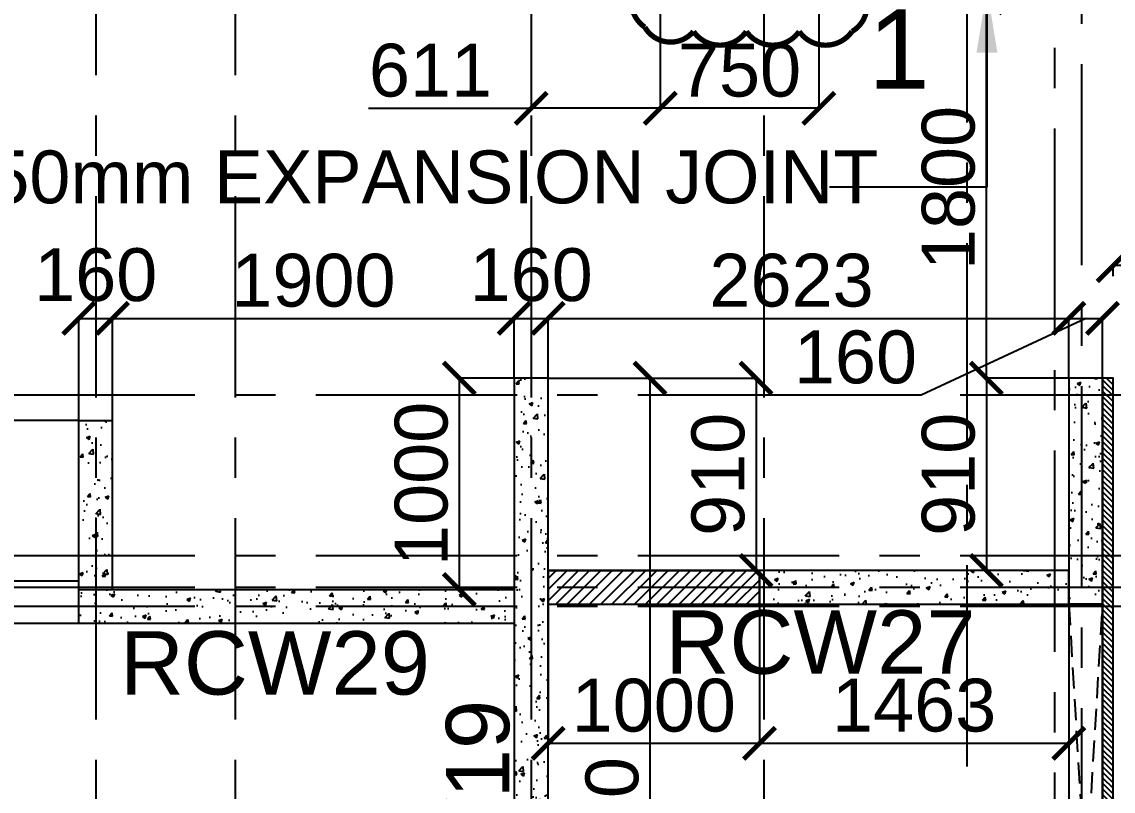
# Model space of a CAD drawing. Header units: inches. Extents: x 207135 to 337634, y -175669 to -89669.
# Drawn here: x 260071 to 265234, y -109877 to -106236 of the extents above; entities that cross this region are included whole.
import ezdxf

# ---------------------------------------------------------------- set-up
doc = ezdxf.new("R2010")
doc.units = ezdxf.units.IN
doc.header["$MEASUREMENT"] = 0
doc.linetypes.add('CENTER', pattern=[50.8, 31.75, -6.35, 6.35, -6.35])
doc.linetypes.add('Hidden', pattern=[3, 2, -1])
for name, color, linetype in [('160 R.C. WALL HAT', 8, 'Continuous'), ('160 R.C.WALL', 6, 'Continuous'), ('160 WALL  OPENING LINE', 1, 'Continuous'), ('160 WALL OPEING', 1, 'Continuous'), ('2', 1, 'Continuous'), ('5', 2, 'Continuous'), ('ARROW', 5, 'Continuous'), ('DIM', 251, 'Continuous'), ('GRID', 8, 'CENTER'), ('SHEAR WALL NAME', 3, 'Continuous'), ('SHEARWALL HATCH', 8, 'Continuous'), ('TEXT-1', 3, 'Continuous')]:
    doc.layers.add(name, color=color, linetype=linetype)
doc.layers.add('text', color=4, linetype='Continuous', lineweight=30)
doc.styles.add('T200', font='sanss___.ttf', dxfattribs={"height": 250})
doc.styles.add('T300', font='sanss___.ttf', dxfattribs={"height": 350})
doc.dimstyles.new('T 200', dxfattribs={"dimtxt": 250, "dimasz": 150, "dimexe": 1, "dimexo": 0, "dimgap": 50, "dimtad": 1, "dimdec": 0, "dimdsep": 46, "dimtxsty": 'T200', "dimblk": 'ARCHTICK', "dimcen": 2.5, "dimdle": 1, "dimclrd": 5, "dimclre": 253, "dimclrt": 1, "dimadec": 0, "dimazin": 0, "dimtfac": 1, "dimtdec": 0, "dimtmove": 2, "dimatfit": 3, "dimfxl": 0, "dimarcsym": 0})
doc.dimstyles.new('T 300', dxfattribs={"dimtxt": 250, "dimasz": 150, "dimexe": 1, "dimexo": 0, "dimgap": 50, "dimtad": 1, "dimdec": 0, "dimrnd": 5, "dimdsep": 46, "dimtxsty": 'T200', "dimblk": 'ARCHTICK', "dimcen": 2.5, "dimdle": 1, "dimclrd": 5, "dimclre": 253, "dimclrt": 4, "dimadec": 0, "dimazin": 0, "dimtfac": 1, "dimtdec": 0, "dimtmove": 2, "dimatfit": 3, "dimfxl": 0, "dimarcsym": 0})
pattern_1 = [(50, (2165821.26, 284107.85), (179.315046, -15.688034), [18.75, -206.25]), (355, (2165821.26, 284107.85), (-34.687833, 188.048033), [15, -165]), (100.451444, (2165836.2, 284106.54), (144.627212, 172.359998), [15.935048, -175.285528]), (46.1842, (2165821.26, 284157.85), (266.810333, -41.37982), [28.125, -309.375]), (96.635635, (2165843.5, 284154.4), (233.665486, 243.52965), [23.902586, -262.92844]), (351.184164, (2165821.26, 284157.85), (233.665486, 243.52965), [22.5, -247.5]), (21, (2165846.26, 284145.35), (149.226763, -100.654723), [18.75, -206.25]), (326, (2165846.26, 284145.35), (60.828833, 181.287511), [15, -165]), (71.451445, (2165858.7, 284136.96), (210.055594, 80.632788), [15.935047, -175.285528]), (37.5, (2165821.26, 284107.85), (3.0399638, 83.2234635), [0, -163, 0, -167.5, 0, -165.625]), (7.5, (2165821.26, 284107.85), (65.7673844, 98.602928), [0, -95.5, 0, -159.25, 0, -63.125]), (327.5, (2165765.51, 284107.85), (133.455609, -5.638718), [0, -62.5, 0, -195, 0, -258.75]), (317.5, (2165740.51, 284107.85), (145.796542, 25.0262456), [0, -81.25, 0, -129.5, 0, -183.75])]

# ---------------------------------------------------------------- blocks, each defined once
blk = doc.blocks.new('_ARCHTICK')
at = {"color": 0, "linetype": 'ByBlock', "const_width": 0.15}
blk.add_lwpolyline([(-0.5, -0.5), (0.5, 0.5)], dxfattribs=at)
blk = doc.blocks.new('*D376')
at = {"layer": 'Defpoints', "color": 0}
for p in [(259896.8, -109082.5), (260340.7, -109082.5, 14.7), (260340.7, -111682.5, 14.7)]:
    blk.add_point(p, dxfattribs=at)
at = {"layer": 'DIM', "color": 253, "lineweight": -2}
for p, q in [((260340.7, -109082.5), (259895.8, -109082.5)), ((260340.7, -111682.5), (259895.8, -111682.5))]:
    blk.add_line(p, q, dxfattribs=at)
at = {"layer": 'DIM', "color": 5, "lineweight": -2}
blk.add_line((259896.8, -111683.5), (259896.8, -109081.5), dxfattribs=at)
at = {"layer": 'DIM', "color": 5, "lineweight": -2, "xscale": 150, "yscale": 150, "zscale": 150}
for p, rotation in [((259896.8, -109082.5), 90), ((259896.8, -111682.5), 270)]:
    blk.add_blockref('_ARCHTICK', p, dxfattribs=dict(at, rotation=rotation))
at = {"layer": 'DIM', "color": 1, "insert": (259717.9, -110382.5), "char_height": 250, "attachment_point": 5, "rotation": 90, "style": 'T200'}
blk.add_mtext('2600', dxfattribs=at)
blk = doc.blocks.new('*D377')
at = {"layer": 'Defpoints', "color": 0}
for p in [(259896.8, -108882.5), (260340.7, -108882.5, 14.7), (260340.7, -109082.5, 14.7)]:
    blk.add_point(p, dxfattribs=at)
at = {"layer": 'DIM', "color": 253, "lineweight": -2}
for p, q in [((260340.7, -108882.5), (259895.8, -108882.5)), ((260340.7, -109082.5), (259895.8, -109082.5))]:
    blk.add_line(p, q, dxfattribs=at)
at = {"layer": 'DIM', "color": 5, "lineweight": -2}
for p, q in [((259896.8, -109083.5), (259896.8, -108881.5)), ((259896.8, -108982.5), (259279.9, -109172.3)), ((259279.9, -109172.3), (259279.9, -109816.2))]:
    blk.add_line(p, q, dxfattribs=at)
at = {"layer": 'DIM', "color": 5, "lineweight": -2, "xscale": 150, "yscale": 150, "zscale": 150}
for p, rotation in [((259896.8, -108882.5), 90), ((259896.8, -109082.5), 270)]:
    blk.add_blockref('_ARCHTICK', p, dxfattribs=dict(at, rotation=rotation))
at = {"layer": 'DIM', "color": 1, "insert": (259101.2, -109494.3), "char_height": 250, "attachment_point": 5, "rotation": 90, "style": 'T200'}
blk.add_mtext('200', dxfattribs=at)
blk = doc.blocks.new('*D378')
at = {"layer": 'Defpoints', "color": 0}
for p in [(259896.8, -108122.5), (260340.7, -108122.5, 14.7), (260340.7, -108882.5, 14.7)]:
    blk.add_point(p, dxfattribs=at)
at = {"layer": 'DIM', "color": 253, "lineweight": -2}
for p, q in [((260340.7, -108122.5), (259895.8, -108122.5)), ((260340.7, -108882.5), (259895.8, -108882.5))]:
    blk.add_line(p, q, dxfattribs=at)
at = {"layer": 'DIM', "color": 5, "lineweight": -2}
blk.add_line((259896.8, -108883.5), (259896.8, -108121.5), dxfattribs=at)
at = {"layer": 'DIM', "color": 5, "lineweight": -2, "xscale": 150, "yscale": 150, "zscale": 150}
for p, rotation in [((259896.8, -108122.5), 90), ((259896.8, -108882.5), 270)]:
    blk.add_blockref('_ARCHTICK', p, dxfattribs=dict(at, rotation=rotation))
at = {"layer": 'DIM', "color": 1, "insert": (259717.9, -108502.5), "char_height": 250, "attachment_point": 5, "rotation": 90, "style": 'T200'}
blk.add_mtext('760', dxfattribs=at)
blk = doc.blocks.new('*D379')
at = {"layer": 'Defpoints', "color": 0}
for p in [(260500.7, -107639.3), (260340.7, -108122.5), (260500.7, -108122.5, 14.7)]:
    blk.add_point(p, dxfattribs=at)
at = {"layer": 'DIM', "color": 5, "lineweight": -2}
blk.add_line((260339.7, -107639.3), (260501.7, -107639.3), dxfattribs=at)
at = {"layer": 'DIM', "color": 253, "lineweight": -2}
for p, q in [((260340.7, -108122.5), (260340.7, -107638.3)), ((260500.7, -108122.5), (260500.7, -107638.3))]:
    blk.add_line(p, q, dxfattribs=at)
at = {"layer": 'DIM', "color": 5, "lineweight": -2, "xscale": 150, "yscale": 150, "zscale": 150, "rotation": 180}
blk.add_blockref('_ARCHTICK', (260340.7, -107639.3), dxfattribs=at)
at = {"layer": 'DIM', "color": 5, "lineweight": -2, "xscale": 150, "yscale": 150, "zscale": 150}
blk.add_blockref('_ARCHTICK', (260500.7, -107639.3), dxfattribs=at)
at = {"layer": 'DIM', "color": 1, "insert": (260420.7, -107434.4), "char_height": 250, "attachment_point": 5, "style": 'T200'}
blk.add_mtext('160', dxfattribs=at)
blk = doc.blocks.new('*D380')
at = {"layer": 'Defpoints', "color": 0}
for p in [(262400.7, -107639.3), (262400.7, -107922.5, 14.7), (260500.7, -108122.5, 14.7)]:
    blk.add_point(p, dxfattribs=at)
at = {"layer": 'DIM', "color": 5, "lineweight": -2}
blk.add_line((260499.7, -107639.3), (262401.7, -107639.3), dxfattribs=at)
at = {"layer": 'DIM', "color": 253, "lineweight": -2}
for p, q in [((260500.7, -108122.5), (260500.7, -107638.3)), ((262400.7, -107922.5), (262400.7, -107638.3))]:
    blk.add_line(p, q, dxfattribs=at)
at = {"layer": 'DIM', "color": 5, "lineweight": -2, "xscale": 150, "yscale": 150, "zscale": 150, "rotation": 180}
blk.add_blockref('_ARCHTICK', (260500.7, -107639.3), dxfattribs=at)
at = {"layer": 'DIM', "color": 5, "lineweight": -2, "xscale": 150, "yscale": 150, "zscale": 150}
blk.add_blockref('_ARCHTICK', (262400.7, -107639.3), dxfattribs=at)
at = {"layer": 'DIM', "color": 1, "insert": (261450.7, -107460.6), "char_height": 250, "attachment_point": 5, "style": 'T200'}
blk.add_mtext('1900', dxfattribs=at)
blk = doc.blocks.new('*D381')
at = {"layer": 'Defpoints', "color": 0}
for p in [(262560.7, -107639.3), (262400.7, -107922.5, 14.7), (262560.7, -107922.5, 14.7)]:
    blk.add_point(p, dxfattribs=at)
at = {"layer": 'DIM', "color": 5, "lineweight": -2}
blk.add_line((262399.7, -107639.3), (262561.7, -107639.3), dxfattribs=at)
at = {"layer": 'DIM', "color": 253, "lineweight": -2}
for p, q in [((262400.7, -107922.5), (262400.7, -107638.3)), ((262560.7, -107922.5), (262560.7, -107638.3))]:
    blk.add_line(p, q, dxfattribs=at)
at = {"layer": 'DIM', "color": 5, "lineweight": -2, "xscale": 150, "yscale": 150, "zscale": 150, "rotation": 180}
blk.add_blockref('_ARCHTICK', (262400.7, -107639.3), dxfattribs=at)
at = {"layer": 'DIM', "color": 5, "lineweight": -2, "xscale": 150, "yscale": 150, "zscale": 150}
blk.add_blockref('_ARCHTICK', (262560.7, -107639.3), dxfattribs=at)
at = {"layer": 'DIM', "color": 1, "insert": (262480.7, -107434.4), "char_height": 250, "attachment_point": 5, "style": 'T200'}
blk.add_mtext('160', dxfattribs=at)
blk = doc.blocks.new('*D382')
at = {"layer": 'Defpoints', "color": 0}
for p in [(265023.9, -107639.3), (262400.7, -107922.5, 14.7), (265023.9, -107922.5, 14.7)]:
    blk.add_point(p, dxfattribs=at)
at = {"layer": 'DIM', "color": 5, "lineweight": -2}
blk.add_line((262399.7, -107639.3), (265024.9, -107639.3), dxfattribs=at)
at = {"layer": 'DIM', "color": 253, "lineweight": -2}
for p, q in [((262400.7, -107922.5), (262400.7, -107638.3)), ((265023.9, -107922.5), (265023.9, -107638.3))]:
    blk.add_line(p, q, dxfattribs=at)
at = {"layer": 'DIM', "color": 5, "lineweight": -2, "xscale": 150, "yscale": 150, "zscale": 150, "rotation": 180}
blk.add_blockref('_ARCHTICK', (262400.7, -107639.3), dxfattribs=at)
at = {"layer": 'DIM', "color": 5, "lineweight": -2, "xscale": 150, "yscale": 150, "zscale": 150}
blk.add_blockref('_ARCHTICK', (265023.9, -107639.3), dxfattribs=at)
at = {"layer": 'DIM', "color": 1, "insert": (263712.3, -107460.4), "char_height": 250, "attachment_point": 5, "style": 'T200'}
blk.add_mtext('2623', dxfattribs=at)
blk = doc.blocks.new('*D383')
at = {"layer": 'Defpoints', "color": 0}
for p in [(265183.9, -107639.3), (265023.9, -107922.5, 14.7), (265183.9, -107922.5, 14.7)]:
    blk.add_point(p, dxfattribs=at)
at = {"layer": 'DIM', "color": 5, "lineweight": -2}
for p, q in [((265103.9, -107639.3), (264324.9, -108002.5)), ((265022.9, -107639.3), (265184.9, -107639.3)), ((264324.9, -108002.5), (263704.7, -108002.5))]:
    blk.add_line(p, q, dxfattribs=at)
at = {"layer": 'DIM', "color": 253, "lineweight": -2}
for p, q in [((265023.9, -107922.5), (265023.9, -107638.3)), ((265183.9, -107922.5), (265183.9, -107638.3))]:
    blk.add_line(p, q, dxfattribs=at)
at = {"layer": 'DIM', "color": 5, "lineweight": -2, "xscale": 150, "yscale": 150, "zscale": 150, "rotation": 180}
blk.add_blockref('_ARCHTICK', (265023.9, -107639.3), dxfattribs=at)
at = {"layer": 'DIM', "color": 5, "lineweight": -2, "xscale": 150, "yscale": 150, "zscale": 150}
blk.add_blockref('_ARCHTICK', (265183.9, -107639.3), dxfattribs=at)
at = {"layer": 'DIM', "color": 1, "insert": (264014.8, -107823.6), "char_height": 250, "attachment_point": 5, "style": 'T200'}
blk.add_mtext('160', dxfattribs=at)
blk = doc.blocks.new('*D384')
at = {"layer": 'Defpoints', "color": 0}
for p in [(262560.7, -107922.5, 14.7), (263043.3, -107922.5), (262600.7, -111682.5, 14.7)]:
    blk.add_point(p, dxfattribs=at)
at = {"layer": 'DIM', "color": 253, "lineweight": -2}
for p, q in [((262560.7, -107922.5), (263044.3, -107922.5)), ((262600.7, -111682.5), (263044.3, -111682.5))]:
    blk.add_line(p, q, dxfattribs=at)
at = {"layer": 'DIM', "color": 5, "lineweight": -2}
blk.add_line((263043.3, -111683.5), (263043.3, -107921.5), dxfattribs=at)
at = {"layer": 'DIM', "color": 5, "lineweight": -2, "xscale": 150, "yscale": 150, "zscale": 150}
for p, rotation in [((263043.3, -107922.5), 90), ((263043.3, -111682.5), 270)]:
    blk.add_blockref('_ARCHTICK', p, dxfattribs=dict(at, rotation=rotation))
at = {"layer": 'DIM', "color": 1, "insert": (262864.3, -110103.6), "char_height": 250, "attachment_point": 5, "rotation": 90, "style": 'T200'}
blk.add_mtext('3760', dxfattribs=at)
blk = doc.blocks.new('*D392')
at = {"layer": 'Defpoints', "color": 0}
for p in [(262400.7, -107922.5), (262140.6, -108922.5), (262400.7, -108922.5, 14.7)]:
    blk.add_point(p, dxfattribs=at)
at = {"layer": 'DIM', "color": 253, "lineweight": -2}
for p, q in [((262400.7, -107922.5), (262139.6, -107922.5)), ((262400.7, -108922.5), (262139.6, -108922.5))]:
    blk.add_line(p, q, dxfattribs=at)
at = {"layer": 'DIM', "color": 5, "lineweight": -2}
blk.add_line((262140.6, -107921.5), (262140.6, -108923.5), dxfattribs=at)
at = {"layer": 'DIM', "color": 5, "lineweight": -2, "xscale": 150, "yscale": 150, "zscale": 150}
for p, rotation in [((262140.6, -107922.5), 90), ((262140.6, -108922.5), 270)]:
    blk.add_blockref('_ARCHTICK', p, dxfattribs=dict(at, rotation=rotation))
at = {"layer": 'DIM', "color": 1, "insert": (261961.8, -108422.5), "char_height": 250, "attachment_point": 5, "rotation": 90, "style": 'T200'}
blk.add_mtext('1000', dxfattribs=at)
blk = doc.blocks.new('*D393')
at = {"layer": 'Defpoints', "color": 0}
for p in [(262560.7, -107922.5, 14.7), (262560.7, -108832.3, 14.7), (263544.4, -108832.3)]:
    blk.add_point(p, dxfattribs=at)
at = {"layer": 'DIM', "color": 253, "lineweight": -2}
for p, q in [((262560.7, -107922.5), (263545.4, -107922.5)), ((262560.7, -108832.3), (263545.4, -108832.3))]:
    blk.add_line(p, q, dxfattribs=at)
at = {"layer": 'DIM', "color": 5, "lineweight": -2}
blk.add_line((263544.4, -107921.5), (263544.4, -108833.3), dxfattribs=at)
at = {"layer": 'DIM', "color": 5, "lineweight": -2, "xscale": 150, "yscale": 150, "zscale": 150}
for p, rotation in [((263544.4, -107922.5), 90), ((263544.4, -108832.3), 270)]:
    blk.add_blockref('_ARCHTICK', p, dxfattribs=dict(at, rotation=rotation))
at = {"layer": 'DIM', "color": 1, "insert": (263365.6, -108377.4), "char_height": 250, "attachment_point": 5, "rotation": 90, "style": 'T200'}
blk.add_mtext('910', dxfattribs=at)
blk = doc.blocks.new('*D394')
at = {"layer": 'Defpoints', "color": 0}
for p in [(265023.9, -107922.5, 14.7), (264634.1, -108832.3), (265023.9, -108832.3, 14.7)]:
    blk.add_point(p, dxfattribs=at)
at = {"layer": 'DIM', "color": 253, "lineweight": -2}
for p, q in [((265023.9, -107922.5), (264633.1, -107922.5)), ((265023.9, -108832.3), (264633.1, -108832.3))]:
    blk.add_line(p, q, dxfattribs=at)
at = {"layer": 'DIM', "color": 5, "lineweight": -2}
blk.add_line((264634.1, -107921.5), (264634.1, -108833.3), dxfattribs=at)
at = {"layer": 'DIM', "color": 5, "lineweight": -2, "xscale": 150, "yscale": 150, "zscale": 150}
for p, rotation in [((264634.1, -107922.5), 90), ((264634.1, -108832.3), 270)]:
    blk.add_blockref('_ARCHTICK', p, dxfattribs=dict(at, rotation=rotation))
at = {"layer": 'DIM', "color": 1, "insert": (264455.3, -108377.4), "char_height": 250, "attachment_point": 5, "rotation": 90, "style": 'T200'}
blk.add_mtext('910', dxfattribs=at)
blk = doc.blocks.new('*D621')
at = {"layer": 'Defpoints', "color": 0}
for p in [(265234.1, -107389.9), (265234.1, -107440.1, 14.7), (265393.9, -107922.5, 14.7)]:
    blk.add_point(p, dxfattribs=at)
at = {"layer": 'DIM', "color": 5, "lineweight": -2}
for p, q in [((265314, -107389.9), (265764.6, -106692.6)), ((265764.6, -106692.6), (266384.9, -106692.6)), ((265394.9, -107389.9), (265233.1, -107389.9))]:
    blk.add_line(p, q, dxfattribs=at)
at = {"layer": 'DIM', "color": 253, "lineweight": -2}
for p, q in [((265234.1, -107440.1), (265234.1, -107388.9)), ((265393.9, -107922.5), (265393.9, -107388.9))]:
    blk.add_line(p, q, dxfattribs=at)
at = {"layer": 'DIM', "color": 5, "lineweight": -2, "xscale": 150, "yscale": 150, "zscale": 150, "rotation": 180}
blk.add_blockref('_ARCHTICK', (265234.1, -107389.9), dxfattribs=at)
at = {"layer": 'DIM', "color": 5, "lineweight": -2, "xscale": 150, "yscale": 150, "zscale": 150}
blk.add_blockref('_ARCHTICK', (265393.9, -107389.9), dxfattribs=at)
at = {"layer": 'DIM', "color": 1, "insert": (266074.7, -106513.7), "char_height": 250, "attachment_point": 5, "style": 'T200'}
blk.add_mtext('160', dxfattribs=at)
blk = doc.blocks.new('*D649')
at = {"layer": 'Defpoints', "color": 0}
for p in [(262560.7, -108992, 14.7), (263560.7, -108992, 14.7), (263560.7, -109650.1)]:
    blk.add_point(p, dxfattribs=at)
at = {"layer": 'DIM', "color": 253, "lineweight": -2}
for p, q in [((262560.7, -108992), (262560.7, -109651.1)), ((263560.7, -108992), (263560.7, -109651.1))]:
    blk.add_line(p, q, dxfattribs=at)
at = {"layer": 'DIM', "color": 5, "lineweight": -2}
blk.add_line((262559.7, -109650.1), (263561.7, -109650.1), dxfattribs=at)
at = {"layer": 'DIM', "color": 5, "lineweight": -2, "xscale": 150, "yscale": 150, "zscale": 150, "rotation": 180}
blk.add_blockref('_ARCHTICK', (262560.7, -109650.1), dxfattribs=at)
at = {"layer": 'DIM', "color": 5, "lineweight": -2, "xscale": 150, "yscale": 150, "zscale": 150}
blk.add_blockref('_ARCHTICK', (263560.7, -109650.1), dxfattribs=at)
at = {"layer": 'DIM', "color": 1, "insert": (263060.7, -109471.3), "char_height": 250, "attachment_point": 5, "style": 'T200'}
blk.add_mtext('1000', dxfattribs=at)
blk = doc.blocks.new('*D650')
at = {"layer": 'Defpoints', "color": 0}
for p in [(263560.7, -108992, 14.7), (265023.9, -108992, 14.7), (265023.9, -109650.1)]:
    blk.add_point(p, dxfattribs=at)
at = {"layer": 'DIM', "color": 253, "lineweight": -2}
for p, q in [((263560.7, -108992), (263560.7, -109651.1)), ((265023.9, -108992), (265023.9, -109651.1))]:
    blk.add_line(p, q, dxfattribs=at)
at = {"layer": 'DIM', "color": 5, "lineweight": -2}
blk.add_line((263559.7, -109650.1), (265024.9, -109650.1), dxfattribs=at)
at = {"layer": 'DIM', "color": 5, "lineweight": -2, "xscale": 150, "yscale": 150, "zscale": 150, "rotation": 180}
blk.add_blockref('_ARCHTICK', (263560.7, -109650.1), dxfattribs=at)
at = {"layer": 'DIM', "color": 5, "lineweight": -2, "xscale": 150, "yscale": 150, "zscale": 150}
blk.add_blockref('_ARCHTICK', (265023.9, -109650.1), dxfattribs=at)
at = {"layer": 'DIM', "color": 1, "insert": (264292.3, -109471.1), "char_height": 250, "attachment_point": 5, "style": 'T200'}
blk.add_mtext('1463', dxfattribs=at)
blk = doc.blocks.new('*D684')
at = {"layer": 'Defpoints', "color": 0}
for p in [(264634.1, -106122.5), (265023.9, -106122.5, 14.7), (265023.9, -107922.5, 14.7)]:
    blk.add_point(p, dxfattribs=at)
at = {"layer": 'DIM', "color": 253, "lineweight": -2}
for p, q in [((265023.9, -106122.5), (264633.1, -106122.5)), ((265023.9, -107922.5), (264633.1, -107922.5))]:
    blk.add_line(p, q, dxfattribs=at)
at = {"layer": 'DIM', "color": 5, "lineweight": -2}
blk.add_line((264634.1, -107923.5), (264634.1, -106121.5), dxfattribs=at)
at = {"layer": 'DIM', "color": 5, "lineweight": -2, "xscale": 150, "yscale": 150, "zscale": 150}
for p, rotation in [((264634.1, -106122.5), 90), ((264634.1, -107922.5), 270)]:
    blk.add_blockref('_ARCHTICK', p, dxfattribs=dict(at, rotation=rotation))
at = {"layer": 'DIM', "color": 1, "insert": (264455.3, -107022.5), "char_height": 250, "attachment_point": 5, "rotation": 90, "style": 'T200'}
blk.add_mtext('1800', dxfattribs=at)
blk = doc.blocks.new('*D749')
at = {"layer": 'Defpoints', "color": 0}
for p in [(263091.4, -106122.5, 14.7), (263841.4, -106122.5, 14.7), (263091.4, -106645.5)]:
    blk.add_point(p, dxfattribs=at)
at = {"layer": 'DIM', "color": 253, "lineweight": -2}
for p, q in [((263091.4, -106122.5), (263091.4, -106646.5)), ((263841.4, -106122.5), (263841.4, -106646.5))]:
    blk.add_line(p, q, dxfattribs=at)
at = {"layer": 'DIM', "color": 5, "lineweight": -2}
blk.add_line((263842.4, -106645.5), (263090.4, -106645.5), dxfattribs=at)
at = {"layer": 'DIM', "color": 5, "lineweight": -2, "xscale": 150, "yscale": 150, "zscale": 150, "rotation": 180}
blk.add_blockref('_ARCHTICK', (263091.4, -106645.5), dxfattribs=at)
at = {"layer": 'DIM', "color": 5, "lineweight": -2, "xscale": 150, "yscale": 150, "zscale": 150}
blk.add_blockref('_ARCHTICK', (263841.4, -106645.5), dxfattribs=at)
at = {"layer": 'DIM', "color": 1, "insert": (263466.4, -106466.8), "char_height": 250, "attachment_point": 5, "style": 'T200'}
blk.add_mtext('750', dxfattribs=at)
blk = doc.blocks.new('*D750')
at = {"layer": 'Defpoints', "color": 0}
for p in [(262480.7, -106136.9, 14.7), (263091.4, -106122.5, 14.7), (262480.7, -106645.5)]:
    blk.add_point(p, dxfattribs=at)
at = {"layer": 'DIM', "color": 253, "lineweight": -2}
for p, q in [((262480.7, -106136.9), (262480.7, -106646.5)), ((263091.4, -106122.5), (263091.4, -106646.5))]:
    blk.add_line(p, q, dxfattribs=at)
at = {"layer": 'DIM', "color": 5, "lineweight": -2}
for p, q in [((261711.5, -106645.5), (262480.7, -106645.5)), ((263092.4, -106645.5), (262479.7, -106645.5))]:
    blk.add_line(p, q, dxfattribs=at)
at = {"layer": 'DIM', "color": 5, "lineweight": -2, "xscale": 150, "yscale": 150, "zscale": 150, "rotation": 180}
blk.add_blockref('_ARCHTICK', (262480.7, -106645.5), dxfattribs=at)
at = {"layer": 'DIM', "color": 5, "lineweight": -2, "xscale": 150, "yscale": 150, "zscale": 150}
blk.add_blockref('_ARCHTICK', (263091.4, -106645.5), dxfattribs=at)
at = {"layer": 'DIM', "color": 1, "insert": (262004.5, -106466.6), "char_height": 250, "attachment_point": 5, "style": 'T200'}
blk.add_mtext('611', dxfattribs=at)

msp = doc.modelspace()

# ---------------------------------------------------------------- hatches: boundary and pattern name
at = {"layer": '160 R.C. WALL HAT'}
h = msp.add_hatch(dxfattribs=at)
h.set_pattern_fill('AR-CONC', color=256, scale=25)
h.set_pattern_definition([(50, (2167721.26, 281507.85), (179.315046, -15.688034), [18.75, -206.25]), (355, (2167721.26, 281507.85), (-34.687833, 188.048033), [15, -165]), (100.451444, (2167736.2, 281506.54), (144.627212, 172.359998), [15.935048, -175.285528]), (46.1842, (2167721.26, 281557.85), (266.810333, -41.37982), [28.125, -309.375]), (96.635635, (2167743.5, 281554.4), (233.665486, 243.52965), [23.902586, -262.92844]), (351.184164, (2167721.26, 281557.85), (233.665486, 243.52965), [22.5, -247.5]), (21, (2167746.26, 281545.35), (149.226763, -100.654723), [18.75, -206.25]), (326, (2167746.26, 281545.35), (60.828833, 181.287511), [15, -165]), (71.451445, (2167758.7, 281536.96), (210.055594, 80.632788), [15.935047, -175.285528]), (37.5, (2167721.26, 281507.85), (3.0399638, 83.2234635), [0, -163, 0, -167.5, 0, -165.625]), (7.5, (2167721.26, 281507.85), (65.7673844, 98.602928), [0, -95.5, 0, -159.25, 0, -63.125]), (327.5, (2167665.51, 281507.85), (133.455609, -5.638718), [0, -62.5, 0, -195, 0, -258.75]), (317.5, (2167640.51, 281507.85), (145.796542, 25.0262456), [0, -81.25, 0, -129.5, 0, -183.75])])
h.paths.add_polyline_path([(262400.7, -111682.5), (262560.7, -111682.5), (262560.7, -107922.5), (262400.7, -107922.5)])
h = msp.add_hatch(dxfattribs=at)
h.set_pattern_fill('AR-CONC', color=256, scale=25)
h.set_pattern_definition([(50, (2156910.1, 284198.35), (179.315046, -15.688034), [18.75, -206.25]), (355, (2156910.1, 284198.35), (-34.687833, 188.048033), [15, -165]), (100.451444, (2156925.04, 284197.04), (144.627212, 172.359998), [15.935048, -175.285528]), (46.1842, (2156910.1, 284248.35), (266.810333, -41.37982), [28.125, -309.375]), (96.635635, (2156932.33, 284244.9), (233.665486, 243.52965), [23.902586, -262.92844]), (351.184164, (2156910.1, 284248.35), (233.665486, 243.52965), [22.5, -247.5]), (21, (2156935.1, 284235.85), (149.226763, -100.654723), [18.75, -206.25]), (326, (2156935.1, 284235.85), (60.828833, 181.287511), [15, -165]), (71.451445, (2156947.53, 284227.46), (210.055594, 80.632788), [15.935047, -175.285528]), (37.5, (2156910.094, 284198.35), (3.0399638, 83.2234635), [0, -163, 0, -167.5, 0, -165.625]), (7.5, (2156910.09, 284198.35), (65.7673844, 98.602928), [0, -95.5, 0, -159.25, 0, -63.125]), (327.5, (2156854.344, 284198.35), (133.455609, -5.638718), [0, -62.5, 0, -195, 0, -258.75]), (317.5, (2156829.34, 284198.35), (145.796542, 25.0262456), [0, -81.25, 0, -129.5, 0, -183.75])])
h.paths.add_polyline_path([(265023.9, -107922.5), (265183.9, -107922.5), (265183.9, -108992), (265023.9, -108992)])
h = msp.add_hatch(dxfattribs=at)
h.set_pattern_fill('AR-CONC', color=256, scale=25)
h.set_pattern_definition(pattern_1)
h.paths.add_polyline_path([(260340.7, -108122.5), (260500.7, -108122.5), (260500.7, -108922.5), (260340.7, -108922.5)])
h = msp.add_hatch(dxfattribs=at)
h.set_pattern_fill('AR-CONC', color=256, scale=25)
h.set_pattern_definition([(50, (2157070.1, 284198.35), (179.315046, -15.688034), [18.75, -206.25]), (355, (2157070.1, 284198.35), (-34.687833, 188.048033), [15, -165]), (100.451444, (2157085.04, 284197.04), (144.627212, 172.359998), [15.935048, -175.285528]), (46.1842, (2157070.1, 284248.35), (266.810333, -41.37982), [28.125, -309.375]), (96.635635, (2157092.33, 284244.9), (233.665486, 243.52965), [23.902586, -262.92844]), (351.184164, (2157070.1, 284248.35), (233.665486, 243.52965), [22.5, -247.5]), (21, (2157095.1, 284235.85), (149.226763, -100.654723), [18.75, -206.25]), (326, (2157095.1, 284235.85), (60.828833, 181.287511), [15, -165]), (71.451445, (2157107.53, 284227.46), (210.055594, 80.632788), [15.935047, -175.285528]), (37.5, (2157070.094, 284198.35), (3.0399638, 83.2234635), [0, -163, 0, -167.5, 0, -165.625]), (7.5, (2157070.09, 284198.35), (65.7673844, 98.602928), [0, -95.5, 0, -159.25, 0, -63.125]), (327.5, (2157014.344, 284198.35), (133.455609, -5.638718), [0, -62.5, 0, -195, 0, -258.75]), (317.5, (2156989.34, 284198.35), (145.796542, 25.0262456), [0, -81.25, 0, -129.5, 0, -183.75])])
h.paths.add_polyline_path([(263560.7, -108832.3), (265023.9, -108832.3), (265023.9, -108992), (263560.7, -108992)])
h = msp.add_hatch(dxfattribs=at)
h.set_pattern_fill('AR-CONC', color=256, scale=25)
h.set_pattern_definition(pattern_1)
h.paths.add_polyline_path([(260340.7, -108922.5), (262400.7, -108922.5), (262400.7, -109082.5), (260340.7, -109082.5)])
at = {"layer": '2'}
h = msp.add_hatch(dxfattribs=at)
h.set_pattern_fill('ANSI31', color=256, scale=150, style=0)
h.set_pattern_definition([(135, (303143.402, 17027.666), (13.2582521, 13.2582521), [])])
h.paths.add_polyline_path([(265183.9, -111882.5), (265233.9, -111882.5), (265233.9, -107922.5), (265183.9, -107922.5)])
at = {"layer": 'SHEARWALL HATCH'}
h = msp.add_hatch(dxfattribs=at)
h.set_pattern_fill('ANSI31', color=5, scale=300)
h.set_pattern_definition([(45, (2124542.952, 287067.85), (-26.5165043, 26.5165043), [])])
h.paths.add_polyline_path([(263560.7, -108832.3), (263560.7, -108992), (262560.7, -108992), (262560.7, -108832.3)])

# ---------------------------------------------------------------- linework, layer by layer
at = {"layer": '160 R.C.WALL'}
for p, q in [((260340.7, -108922.5, 14.7), (260340.7, -108122.5, 14.7)), ((260340.7, -108122.5, 14.7), (260500.7, -108122.5, 14.7)), ((260500.7, -108922.5, 14.7), (260500.7, -108122.5, 14.7))]:
    msp.add_line(p, q, dxfattribs=at)
at = {"layer": '160 R.C.WALL', "elevation": 14.7}
for points in [[(262400.7, -111682.5), (262560.7, -111682.5), (262560.7, -107922.5), (262400.7, -107922.5)], [(265023.9, -108992), (265183.9, -108992), (265183.9, -107922.5), (265023.9, -107922.5)], [(263560.7, -108832.3), (262560.7, -108832.3), (262560.7, -108992), (263560.7, -108992)], [(265023.9, -108832.3), (263560.7, -108832.3), (263560.7, -108992), (265023.9, -108992)], [(260340.7, -108922.5), (262400.7, -108922.5), (262400.7, -109082.5), (260340.7, -109082.5)]]:
    msp.add_lwpolyline(points, close=True, dxfattribs=at)
at = {"layer": '160 WALL  OPENING LINE', "elevation": 14.7}
msp.add_lwpolyline([(265183.9, -108992), (265023.9, -108992), (265023.9, -111682.5), (265183.9, -111682.5)], close=True, dxfattribs=at)
at = {"layer": '160 WALL OPEING', "linetype": 'Hidden', "ltscale": 50}
for p, q in [((265023.9, -111682.5, 14.7), (265183.9, -108992, 14.7)), ((265023.9, -108992, 14.7), (265183.9, -111682.5, 14.7))]:
    msp.add_line(p, q, dxfattribs=at)
at = {"layer": '2', "elevation": 14.7}
msp.add_lwpolyline([(265183.9, -111882.5), (265233.9, -111882.5), (265233.9, -107922.5), (265183.9, -107922.5)], close=True, dxfattribs=at)
at = {"layer": '5', "color": 7, "const_width": 25, "elevation": 0}
msp.add_lwpolyline([(263018.4, -105802, -0.520567), (263268.4, -105802, -0.520567), (263518.4, -105802, -0.520567), (263768.4, -105802, -0.520567), (264018.4, -105802, -0.520567), (264018.5, -106051.9, -0.520567), (263998.5, -106281.9, -0.520567), (263748.5, -106281.9, -0.520567), (263498.5, -106281.9, -0.520567), (263248.5, -106281.9, -0.520567), (263018.4, -106261.9, -0.520567), (263018.4, -106011.9, -0.520567)], format="xyb", close=True, dxfattribs=at)
at = {"layer": 'GRID', "ltscale": 30}
for p, q in [((265083.9, -94243.9, 29.5), (265083.9, -126522.9, 29.5)), ((264956, -94548.8, 14.7), (264956, -126522.9, 14.7)), ((260420.7, -94868.8, 14.7), (260420.7, -126522.9, 14.7)), ((261081, -94868.8, 14.7), (261081, -126522.9, 14.7)), ((262480.7, -94868.8, 14.7), (262480.7, -126522.9, 14.7)), ((263580.7, -94868.8, 14.7), (263580.7, -126522.9, 14.7)), ((264541, -95091.5, 14.7), (264541, -126522.9, 14.7)), ((300513.9, -108002.5, 14.7), (213696.9, -108002.5, 14.7)), ((300513.9, -108762.5, 14.7), (213696.9, -108762.5, 14.7)), ((300513.9, -108912.1, 14.7), (213155.5, -108912.1, 14.7)), ((300513.9, -109002.5, 14.7), (213957.9, -109002.5, 14.7))]:
    msp.add_line(p, q, dxfattribs=at)

# ---------------------------------------------------------------- texts
at = {"layer": 'SHEAR WALL NAME', "color": 2, "ltscale": 7, "style": 'T300'}
for s, p in [('RCW27', (263116.2, -109320.8)), ('RCW29', (260535.3, -109419.7))]:
    msp.add_text(s, height=300, dxfattribs=at).set_placement(p)
at = {"layer": 'SHEAR WALL NAME', "ltscale": 7, "style": 'T300'}
msp.add_text('RCW19', height=300, rotation=90, dxfattribs=at).set_placement((262377.2, -110911.1))
at = {"layer": 'text', "color": 2, "style": 'T300'}
msp.add_text('1', height=375, dxfattribs=at).set_placement((264074.7, -106553))
at = {"layer": 'TEXT-1', "style": 'T200'}
msp.add_text('50mm EXPANSION JOINT', height=250, dxfattribs=at).set_placement((259912.6, -107095.1))

# ---------------------------------------------------------------- dimensions: what is measured, and where the dimension line sits
at = {"layer": 'DIM'}
for base, p1, p2, picture, middle in [((264634.1, -106122.5), (265023.9, -107922.5, 14.7), (265023.9, -106122.5, 14.7), '*D684', (264455.3, -107022.5)), ((262140.6, -108922.5), (262400.7, -107922.5), (262400.7, -108922.5, 14.7), '*D392', (261961.8, -108422.5)), ((263544.4, -108832.3), (262560.7, -107922.5, 14.7), (262560.7, -108832.3, 14.7), '*D393', (263365.6, -108377.4)), ((264634.1, -108832.3), (265023.9, -107922.5, 14.7), (265023.9, -108832.3, 14.7), '*D394', (264455.3, -108377.4)), ((259896.8, -108122.5), (260340.7, -108882.5, 14.7), (260340.7, -108122.5, 14.7), '*D378', (259717.9, -108502.5)), ((259896.8, -109082.5), (260340.7, -111682.5, 14.7), (260340.7, -109082.5, 14.7), '*D376', (259717.9, -110382.5))]:
    dim = msp.add_linear_dim(base=base, p1=p1, p2=p2, angle=90, dimstyle='T 200', dxfattribs=at)
    dim.commit()
    dim.dimension.update_dxf_attribs({"geometry": picture, "text_midpoint": middle})
for base, p1, p2, picture, middle in [((262480.7, -106645.5), (263091.4, -106122.5, 14.7), (262480.7, -106136.9, 14.7), '*D750', (262004.5, -106587.1)), ((265183.9, -107639.3), (265023.9, -107922.5, 14.7), (265183.9, -107922.5, 14.7), '*D383', (264274.9, -108002.5))]:
    dim = msp.add_linear_dim(base=base, p1=p1, p2=p2, dimstyle='T 200', override={"dimtmove": 1}, dxfattribs=at)
    dim.commit()
    dim.dimension.update_dxf_attribs({"geometry": picture, "text_midpoint": middle, "dimtype": 160})
for base, p1, p2, picture, middle in [((263091.4, -106645.5), (263841.4, -106122.5, 14.7), (263091.4, -106122.5, 14.7), '*D749', (263466.4, -106466.8)), ((260500.7, -107639.3), (260340.7, -108122.5), (260500.7, -108122.5, 14.7), '*D379', (260420.7, -107434.4)), ((262560.7, -107639.3), (262400.7, -107922.5, 14.7), (262560.7, -107922.5, 14.7), '*D381', (262480.7, -107434.4)), ((262400.7, -107639.3), (260500.7, -108122.5, 14.7), (262400.7, -107922.5, 14.7), '*D380', (261450.7, -107460.6)), ((265023.9, -107639.3), (262400.7, -107922.5, 14.7), (265023.9, -107922.5, 14.7), '*D382', (263712.3, -107460.4)), ((263560.7, -109650.1), (262560.7, -108992, 14.7), (263560.7, -108992, 14.7), '*D649', (263060.7, -109471.3)), ((265023.9, -109650.1), (263560.7, -108992, 14.7), (265023.9, -108992, 14.7), '*D650', (264292.3, -109471.1))]:
    dim = msp.add_linear_dim(base=base, p1=p1, p2=p2, dimstyle='T 200', dxfattribs=at)
    dim.commit()
    dim.dimension.update_dxf_attribs({"geometry": picture, "text_midpoint": middle})
for base, p1, p2, angle, picture, middle in [((265234.1, -107389.9), (265393.9, -107922.5, 14.7), (265234.1, -107440.1, 14.7), 180, '*D621', (265814.6, -106692.6)), ((259896.8, -108882.5), (260340.7, -109082.5, 14.7), (260340.7, -108882.5, 14.7), 90, '*D377', (259279.9, -109222.3))]:
    dim = msp.add_linear_dim(base=base, p1=p1, p2=p2, angle=angle, dimstyle='T 200', override={"dimtmove": 1}, dxfattribs=at)
    dim.commit()
    dim.dimension.update_dxf_attribs({"geometry": picture, "text_midpoint": middle, "dimtype": 160})
dim = msp.add_linear_dim(base=(263043.3, -107922.5), p1=(262600.7, -111682.5, 14.7), p2=(262560.7, -107922.5, 14.7), angle=90, dimstyle='T 200', dxfattribs=at)
dim.commit()
dim.dimension.update_dxf_attribs({"geometry": '*D384', "text_midpoint": (262864.3, -110103.6), "dimtype": 160})

# ---------------------------------------------------------------- leaders
at = {"layer": 'ARROW'}
msp.add_leader([(264636.9, -106081.5), (264636.9, -107019.3), (263892, -107019.3)], dimstyle='T 300', override={"dimasz": 300, "dimtad": 0}, dxfattribs=at)

doc.saveas('drawing.dxf')
